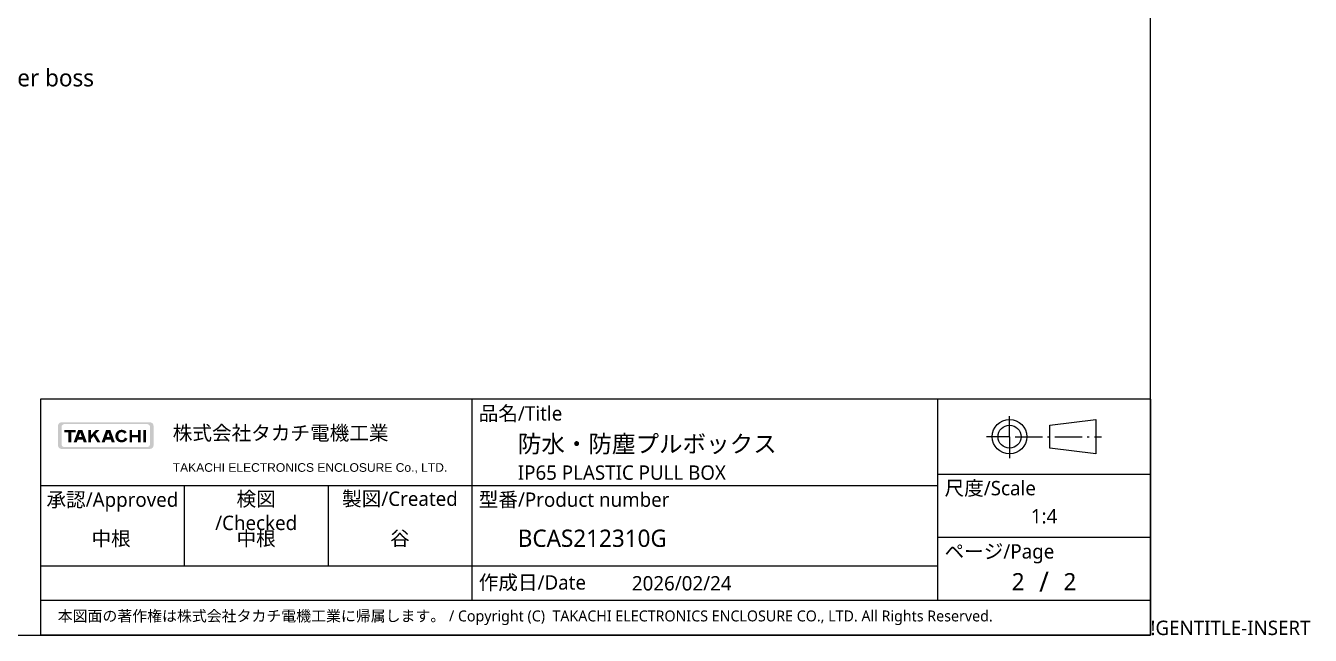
# Model space of a CAD drawing. Header units: millimetres. Extents: x -343 to 4465, y -1120 to 2065.
# Drawn here: x 2467 to 3360, y 0 to 424 of the extents above; entities that cross this region are included whole.
import ezdxf
from ezdxf.enums import TextEntityAlignment as Align

# ---------------------------------------------------------------- set-up
doc = ezdxf.new("R2010")
doc.units = ezdxf.units.MM
doc.linetypes.add('gen7a', pattern=[6.875, 4.75, -0.875, 0.375, -0.875])
doc.layers.add('7A', color=4, linetype='gen7a')
doc.layers.add('RAHM2', color=1, linetype='Continuous')
doc.layers.add('AM_5', color=3, linetype='Continuous', lineweight=25)
doc.layers.add('AM_8', color=1, linetype='Continuous', lineweight=25)
doc.styles.add('QCADDimTextStyle', font='')
doc.styles.get('QCADDimTextStyle').set_extended_font_data('Noto Sans JP')

# ---------------------------------------------------------------- blocks, each defined once
blk = doc.blocks.new('TK-A3')
blk.add_lwpolyline([(0, 0), (403, 0), (403, 280), (0, 280.0000000000001)], close=True)
at = {"style": 'QCADDimTextStyle'}
blk.add_text('!GENTITLE-INSERT', height=2.5, dxfattribs=at).set_placement((403, 0))
blk = doc.blocks.new('A$C0FAF06CF')
at = {"layer": 'AM_8', "transparency": 33554687}
h = blk.add_hatch(color=1, dxfattribs=at)
edge = h.paths.add_edge_path(flags=0)
edge.add_line((-8.013599999999968, -2.41150000000041), (8.013600000000068, -2.411500000000414))
edge.add_arc((8.013600000000054, -1.773380000000512), 0.6381199999999012, 270, 360)
edge.add_line((8.651719999999955, -1.773380000000512), (8.651719999999967, 1.773379999999486))
edge.add_arc((8.013600000000025, 1.773379999999429), 0.638119999999958, 5.1039e-12, 90.00000000000128)
edge.add_line((8.013600000000011, 2.411499999999387), (-8.013599999999997, 2.411499999999387))
edge.add_arc((-8.013600000000025, 1.773379999999436), 0.638119999999951, 89.99999999999682, 179.9999999999955)
edge.add_line((-8.651719999999976, 1.773379999999486), (-8.651719999999983, -1.773380000000505))
edge.add_arc((-8.013600000000025, -1.773380000000457), 0.638119999999951, 180.0000000000043, 270.0000000000045)
edge = h.paths.add_edge_path(flags=0)
edge.add_line((-7.47193999999996, 2.092439999999486), (7.471940000000017, 2.092439999999479))
edge.add_arc((7.471940000000046, 1.550779999999479), 0.5416600000000003, 1.1368683772161603e-13, 90.00000000000148, ccw=False)
edge.add_line((8.013600000000046, 1.55077999999948), (8.013600000000025, -1.550780000000505))
edge.add_arc((7.471940000000017, -1.550780000000502), 0.5416600000000074, 270, 360, ccw=False)
edge.add_line((7.471940000000017, -2.09244000000051), (-7.47193999999996, -2.092440000000513))
edge.add_arc((-7.47193999999996, -1.550780000000505), 0.5416600000000074, 180, 270, ccw=False)
edge.add_line((-8.013599999999968, -1.550780000000505), (-8.013599999999968, 1.550779999999486))
edge.add_arc((-7.47193999999996, 1.550779999999486), 0.5416600000000003, 90, 180, ccw=False)
for points in [[(-5.453699999999969, 0.5935999999994924), (-5.453699999999969, 1.038799999999492), (-7.531299999999987, 1.038799999999492), (-7.531299999999987, 0.5935999999994924), (-6.759619999999983, 0.5935999999994924), (-6.759619999999983, -1.224300000000516), (-6.225379999999972, -1.224300000000516), (-6.225379999999972, 0.5935999999994923)], [(-3.146079999999983, 1.038799999999492), (-3.146079999999983, -1.224300000000516), (-2.671199999999942, -1.224300000000516), (-2.671199999999942, -0.6184186206901412), (-2.193432261217481, -0.1027759420753025), (-1.520149446800417, -1.224300000000516), (-0.9571799999999939, -1.224300000000516), (-1.851807874889672, 0.2659306476478651), (-1.135707252964394, 1.038799999999492), (-1.788279380580377, 1.038799999999492), (-2.671199999999942, 0.0858860289515579), (-2.671199999999942, 1.038799999999492)], [(4.304715008555604, 1.038799999999492), (4.304715008555604, -1.224300000000516), (4.775885008555576, -1.224300000000516), (4.775885008555576, -0.3153500000005121), (5.829525008555606, -0.315350000000512), (5.829525008555606, -1.224300000000516), (6.300695008555578, -1.224300000000516), (6.300695008555578, 1.038799999999492), (5.829525008555606, 1.038799999999492), (5.829525008555606, 0.1298499999994878), (4.775885008555576, 0.1298499999994878), (4.775885008555576, 1.038799999999492)], [(7.280135008555589, -1.224300000000516), (7.280135008555589, 1.038799999999492), (6.805255008555604, 1.038799999999492), (6.805255008555604, -1.224300000000516)]]:
    blk.add_hatch(color=1, dxfattribs=at).paths.add_polyline_path(points, flags=0)
h = blk.add_hatch(color=1, dxfattribs=at)
h.paths.add_polyline_path([(-5.264049114754044, -1.224300000000516), (-5.084217508196672, -0.734580000000511), (-4.161102491803262, -0.734580000000511), (-3.981270885245891, -1.224300000000516), (-3.420619999999971, -1.224300000000516), (-4.251659999999958, 1.038799999999492), (-4.993659999999977, 1.038799999999492), (-5.82469999999995, -1.224300000000516)], flags=0)
h.paths.add_polyline_path([(-4.332759934426206, -0.2671200000005083), (-4.912560065573728, -0.2671200000005083), (-4.622659999999967, 0.5223399999994971)], flags=0)
h = blk.add_hatch(color=1, dxfattribs=at)
h.paths.add_polyline_path([(-0.1961891147540484, -1.224300000000516), (-0.0163575081966769, -0.734580000000511), (0.9067575081967333, -0.734580000000511), (1.086589114754119, -1.224300000000516), (1.64724000000001, -1.224300000000516), (0.8162000000000375, 1.038799999999492), (0.0742000000000189, 1.038799999999492), (-0.7568399999999543, -1.224300000000516)], flags=0)
h.paths.add_polyline_path([(0.7351000655737892, -0.2671200000005083), (0.1552999344262673, -0.2671200000005083), (0.4452000000000286, 0.5223399999994971)], flags=0)
h = blk.add_hatch(color=1, dxfattribs=at)
edge = h.paths.add_edge_path(flags=0)
edge.add_ellipse((2.878960000000006, -0.0927500000005264), major_axis=(0, 0.7271600000000495), ratio=0.8673469387754512, start_angle=308.5505407908049, end_angle=606.5820184016548)
edge.add_line((3.469375036740864, -0.3484654247793532), (3.94113500855559, -0.5527900000005097))
edge.add_arc((2.878960000000006, -0.0927500000005122), 1.157520000000026, 38.550540790803325, 336.58201840165333, ccw=False)
edge.add_line((3.784208621486186, 0.6286219454599631), (3.397792961318373, 0.3206961337928783))
blk = doc.blocks.new('TK-仕様書(和英併記)_221115')
for p, q in [((0, 41), (-193, 41)), ((-193, 41), (-193, 0)), ((-118, 41), (-118, 6)), ((-37, 41), (-37, 6)), ((0, 41), (0, 0)), ((-17.5, 36.5), (-9.5, 37.5)), ((-17.5, 32.5), (-17.5, 36.5)), ((-9.5, 37.5), (-9.5, 31.5)), ((-9.5, 31.5), (-17.5, 32.5)), ((-37, 28), (0, 28)), ((-193, 25.99999999999994), (-37, 25.99999999999994)), ((-168.0000000000001, 25.99999999999994), (-168, 12)), ((-143.0000000000001, 25.99999999999994), (-143.0000000000001, 12)), ((-37, 17), (0, 17)), ((-37.00000000000012, 12), (-193, 11.99999999999999)), ((0, 6), (-193, 6)), ((0, 0), (-193, 0))]:
    blk.add_line(p, q)
for radius in [3, 2]:
    blk.add_circle((-24.5, 34.5), radius)
at = {"layer": '7A'}
for p, q in [((-24.5, 34.5), (-24.5, 38.07478664473149)), ((-24.5, 34.5), (-28.5, 34.5)), ((-24.5, 34.5), (-24.5, 30.78991724228479)), ((-23.5, 34.5), (-8.5, 34.5))]:
    blk.add_line(p, q, dxfattribs=at)
at = {"xscale": 0.9599999999999999, "yscale": 0.9599999999999999, "zscale": 0.9599999999999999}
blk.add_blockref('A$C0FAF06CF', (-181.6455717699872, 34.68781725888325), dxfattribs=at)
at = {"attachment_point": 4, "style": 'QCADDimTextStyle'}
for s, insert, char_height, width in [('{\\fNoto Sans JP|b0|i0|c128|p50;株式会社タカチ電機工業}', (-170, 35), 2.5, 45.82642997810501), ('{\\fArial|b0|i0|c128|p34;TAKACHI ELECTRONICS ENCLOSURE Co., LTD.}', (-170, 29), 1.5, 47.81805962271846), ('{\\fNoto Sans JP|b0|i0|c128|p50;本図面の著作権は株式会社タカチ電機工業に帰属します。\\fNoto Sans JP|b0|i0|c0|p50; / Copyright (C)\\~ TAKACHI ELECTRONICS \\fNoto Sans JP|b0|i0|c128|p50;ENCLOSURE CO., LTD. All Rights Reserved.}', (-190, 3), 1.9, 170.5389916538464)]:
    blk.add_mtext(s, dxfattribs=dict(at, insert=insert, char_height=char_height, width=width))
at = {"style": 'QCADDimTextStyle'}
for tag, height, p in [('品名', 3, (-110, 33.24999999999994)), ('TITLE', 2.5, (-110, 28.24999999999994)), ('型番', 3, (-110, 16.8380177036398))]:
    blk.add_attdef(tag, text='', height=height, dxfattribs=at).set_placement(p, align=Align.MIDDLE_LEFT)
for tag, height, p in [('GEN-TITLE-SCA', 2.5, (-18.5, 20.65051770363984)), ('承認', 2.5, (-180.7195176573868, 16.8380177036398)), ('検図', 2.5, (-155.5000000000001, 16.8380177036398)), ('製図', 2.5, (-130.5000000000001, 16.8380177036398)), ('総ページ数', 3, (-14, 9.29271309525528)), ('部品サイズ', 2.5, (-155.5, 9)), ('GEN-TITLE-DAT', 2.5, (-81.5, 9)), ('ページNO.', 3, (-23, 9.29271309525528))]:
    blk.add_attdef(tag, text='', height=height, dxfattribs=at).set_placement(p, align=Align.MIDDLE)
at = {"layer": 'RAHM2', "char_height": 2.5, "style": 'QCADDimTextStyle'}
for s, insert, width, attachment_point in [('品名/Title', (-116.8002551371314, 39.80103540727967), 90, 1), ('尺度/Scale', (-35.80025513713144, 26.80103540727967), 20, 1), ('承認/Approved', (-180.5000000000001, 24.8010354072796), 22.21535073038012, 2), ('検図/Checked', (-155.5, 24.92584712714764), 19.85268515870859, 2), ('製図/Created', (-130.5, 24.95800561859733), 19.44564691649168, 2), ('型番/Product number', (-116.8002551371314, 24.80103540727962), 90, 1), ('ページ/Page', (-35.80025513713144, 15.80103540727967), 20, 1), ('作成日/Date', (-116.8002551371314, 9), 17.84866863742184, 4)]:
    blk.add_mtext(s, dxfattribs=dict(at, insert=insert, width=width, attachment_point=attachment_point))
at = {"layer": 'RAHM2', "color": 0, "insert": (-18.5, 9.29271309525528), "char_height": 3.5, "width": 4.469919821818734, "attachment_point": 5, "style": 'QCADDimTextStyle'}
blk.add_mtext('/', dxfattribs=at)

msp = doc.modelspace()

# ---------------------------------------------------------------- block references
at = {"lineweight": 0, "xscale": 4, "yscale": 4, "zscale": 4}
msp.add_blockref('TK-A3', (1637, 0), dxfattribs=at)
msp.add_blockref('TK-仕様書(和英併記)_221115', (3249, 0), dxfattribs=at).add_auto_attribs({'検図': '中根', '製図': '谷', '承認': '中根', '品名': '防水・防塵プルボックス', '型番': 'BCAS212310G', 'TITLE': 'IP65 PLASTIC PULL BOX', 'GEN-TITLE-DAT': '2026/02/24', 'GEN-TITLE-SCA': '1:4', 'ページNO.': '2', '総ページ数': '2'})

# ---------------------------------------------------------------- texts
at = {"layer": 'AM_5', "color": 2, "insert": (2365.432780289135, 393.7102705812358), "char_height": 12, "width": 148.0059612098666, "attachment_point": 1, "style": 'QCADDimTextStyle'}
msp.add_mtext('Inner diameter boss', dxfattribs=at)

doc.saveas('drawing.dxf')
